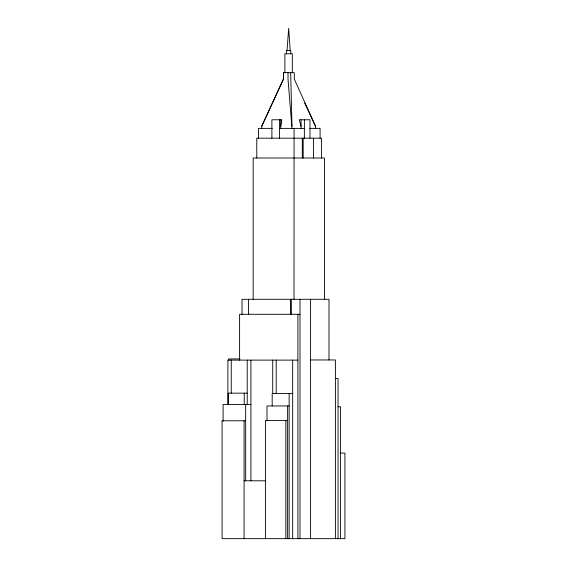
<?xml version="1.0" encoding="UTF-8"?>
<svg xmlns="http://www.w3.org/2000/svg" width="567" height="567" viewBox="0 0 567 567"><rect width="100%" height="100%" fill="white"/><g stroke="black" fill="none" stroke-linecap="round" stroke-linejoin="round"><path stroke-width="0.85" d="M287.03 50.569L288.681 28.35L290.198 50.569M280.75 126.221L281.842 119.772L271.898 119.772L271.898 138.185M261.741 128.383L261.741 126.221L283.429 79.054L283.429 72.654L294.287 72.654L294.287 79.047L315.514 126.221L315.514 128.383M261.741 126.221L283.5 79.047L283.5 72.654M272.259 128.383L258.467 128.383L258.467 138.185M279.517 128.383L304.373 128.383M309.858 128.383L320.1 128.383L320.1 138.185M300 314.288L239.6 314.288L239.6 360.116M240.032 358.939L228.742 358.939L228.742 360.711M310.581 359.96L335.402 359.96L335.402 538.65M297.888 360.116L227.891 360.116L227.891 404.477M335.395 378.529L338.045 378.529L338.045 538.65M247.219 393.158L228.246 393.158L228.246 404.477M292.671 393.484L272.181 393.484L272.181 405.965M250.919 404.477L223.1 404.477L223.1 421.253M289.142 405.965L267 405.965L267 420.927M337.996 406.78L340.59 406.78L340.59 538.65M287.625 420.487L265.413 420.487L265.413 538.65M245.667 420.792L222.08 420.792L222.08 538.65L344.92 538.65L344.92 453.09L340.569 453.09M244.079 480.788L265.739 480.788M304.67 103.031L315.514 126.221M301.063 126.221L299.263 119.772L309.979 119.772L309.979 138.185M291.998 128.383L288.015 79.047L288.015 72.654M291.998 126.221L290.658 72.654M328.988 359.96L328.988 299.291L242.031 299.291L242.031 314.288M324.437 299.73L324.437 158.009L253.173 158.009L253.173 299.291M321.475 158.009L321.475 138.185L256.773 138.185L256.773 158.009M313.579 138.185L313.579 158.009M310.581 299.291L310.581 538.65M304.373 119.772L304.373 138.185M303.175 138.185L303.175 158.009M302.296 138.185L302.296 158.009M301.063 119.772L301.063 128.383M300 299.291L300 538.65M297.888 314.288L297.888 538.65M294.082 128.383L294.011 299.291M292.671 360.116L292.671 538.65M292.317 72.654L292.317 53.773L284.875 53.773L284.875 72.654M291.19 299.291L291.19 314.288M290.765 53.773L290.765 50.569L286.463 50.569L286.463 53.773M290.729 299.291L290.729 314.288M289.142 393.484L289.142 538.65M287.625 405.965L287.625 538.65M285.86 420.487L285.86 538.65M280.75 119.772L280.75 128.383M279.517 119.772L279.517 138.185M276.2 360.116L276.2 393.618M272.713 360.116L272.713 393.618M250.919 360.116L250.919 480.788M248.559 299.291L248.559 314.288M247.219 360.116L247.219 404.477M245.667 404.477L245.667 480.788M244.221 393.158L244.221 404.477M244.079 420.792L244.079 538.65M231.244 360.116L231.244 393.172"/></g></svg>
